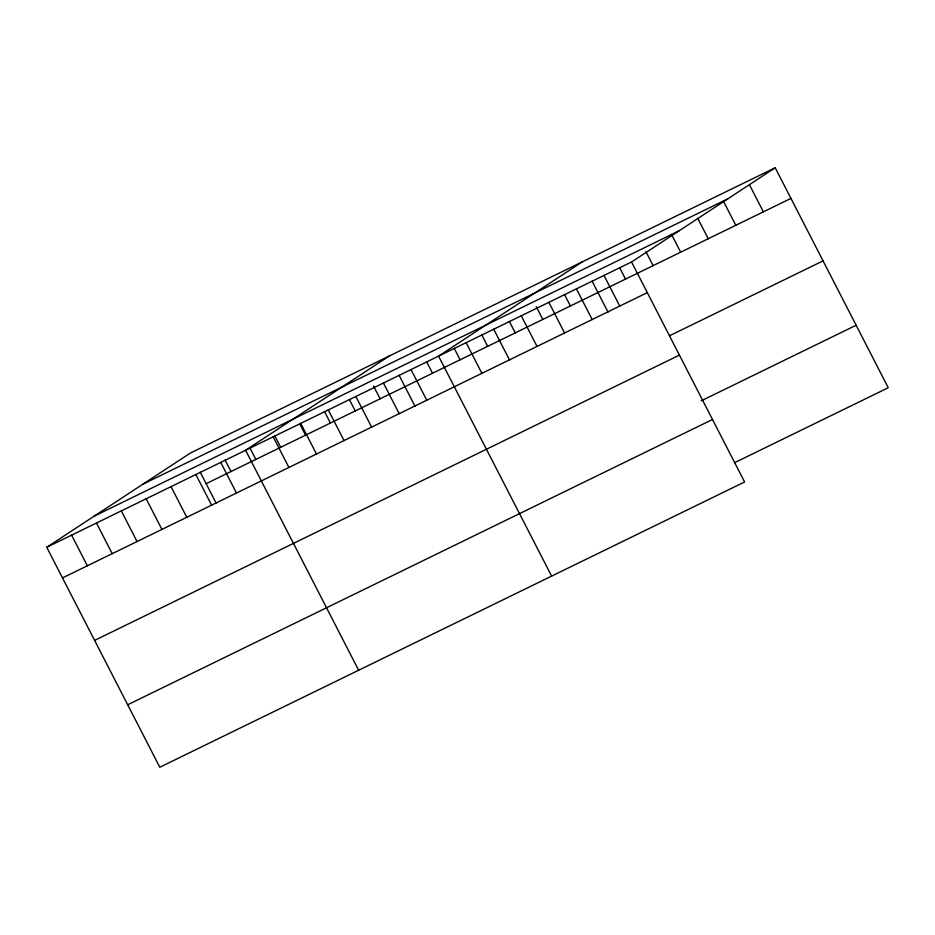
<?xml version="1.0" encoding="UTF-8"?>
<svg xmlns="http://www.w3.org/2000/svg" width="935" height="935" viewBox="0 0 935 935"><rect width="100%" height="100%" fill="white"/><g stroke="black" fill="none" stroke-linecap="round" stroke-linejoin="round"><path stroke-width="1.4" d="M775.197 167.751L631.557 261.987L744.611 481.969L159.803 767.249L46.75 547.267L190.389 453.031L775.197 167.751L888.25 387.733L734.653 462.661M389.217 356.036L245.589 450.273L358.643 670.255M582.201 261.894L438.573 356.13L551.627 576.112M142.985 484.131L727.792 198.851M94.154 516.167L678.962 230.887M46.75 547.267L631.557 261.987M206.132 483.675L790.94 198.395M62.493 577.912L647.312 292.632M669.448 335.805L823.057 260.877M94.61 640.393L679.418 355.113M701.227 400.823L856.133 325.251M127.698 704.768L712.505 419.488M749.59 185.025L763.369 211.836M723.339 201.025L735.798 225.288M697.732 218.311L708.227 238.741M671.482 234.311L680.668 252.193M645.875 251.597L653.097 265.633M619.613 267.597L625.527 279.086M603.987 275.428L619.741 306.072M592.054 281.049L608.03 312.138M576.416 288.88L592.171 319.525M564.483 294.49L570.385 305.99M548.845 302.332L564.6 332.977M536.258 306.668L542.814 319.431M521.286 315.785L537.029 346.417M509.341 321.395L515.243 332.883M493.715 329.225L509.458 359.87M481.77 334.835L487.673 346.336M466.144 342.677L481.887 373.322M454.2 348.287L460.102 359.776M426.629 361.74L432.543 373.229M411.003 369.57L426.746 400.215M399.058 375.192L415.046 406.281M383.432 383.023L399.187 413.667M373.556 386.038L380.113 398.801M355.861 396.475L371.616 427.12M349.351 399.432L355.253 410.933M328.29 409.927L344.045 440.572M324.503 411.564L330.406 423.052M300.719 423.368L316.474 454.013M299.644 423.684L305.546 435.172M274.785 435.815L280.699 447.304M273.16 436.82L288.903 467.465M249.937 447.935L255.839 459.424M225.078 460.055L230.992 471.556M220.73 462.393L236.485 493.037M200.23 472.187L216.207 503.275M195.871 474.524L211.626 505.157M171.023 486.644L186.766 517.289M146.164 498.764L161.919 529.409M121.316 510.896L137.059 541.54M96.457 523.016L112.212 553.66M71.609 535.136L87.352 565.78"/></g></svg>
